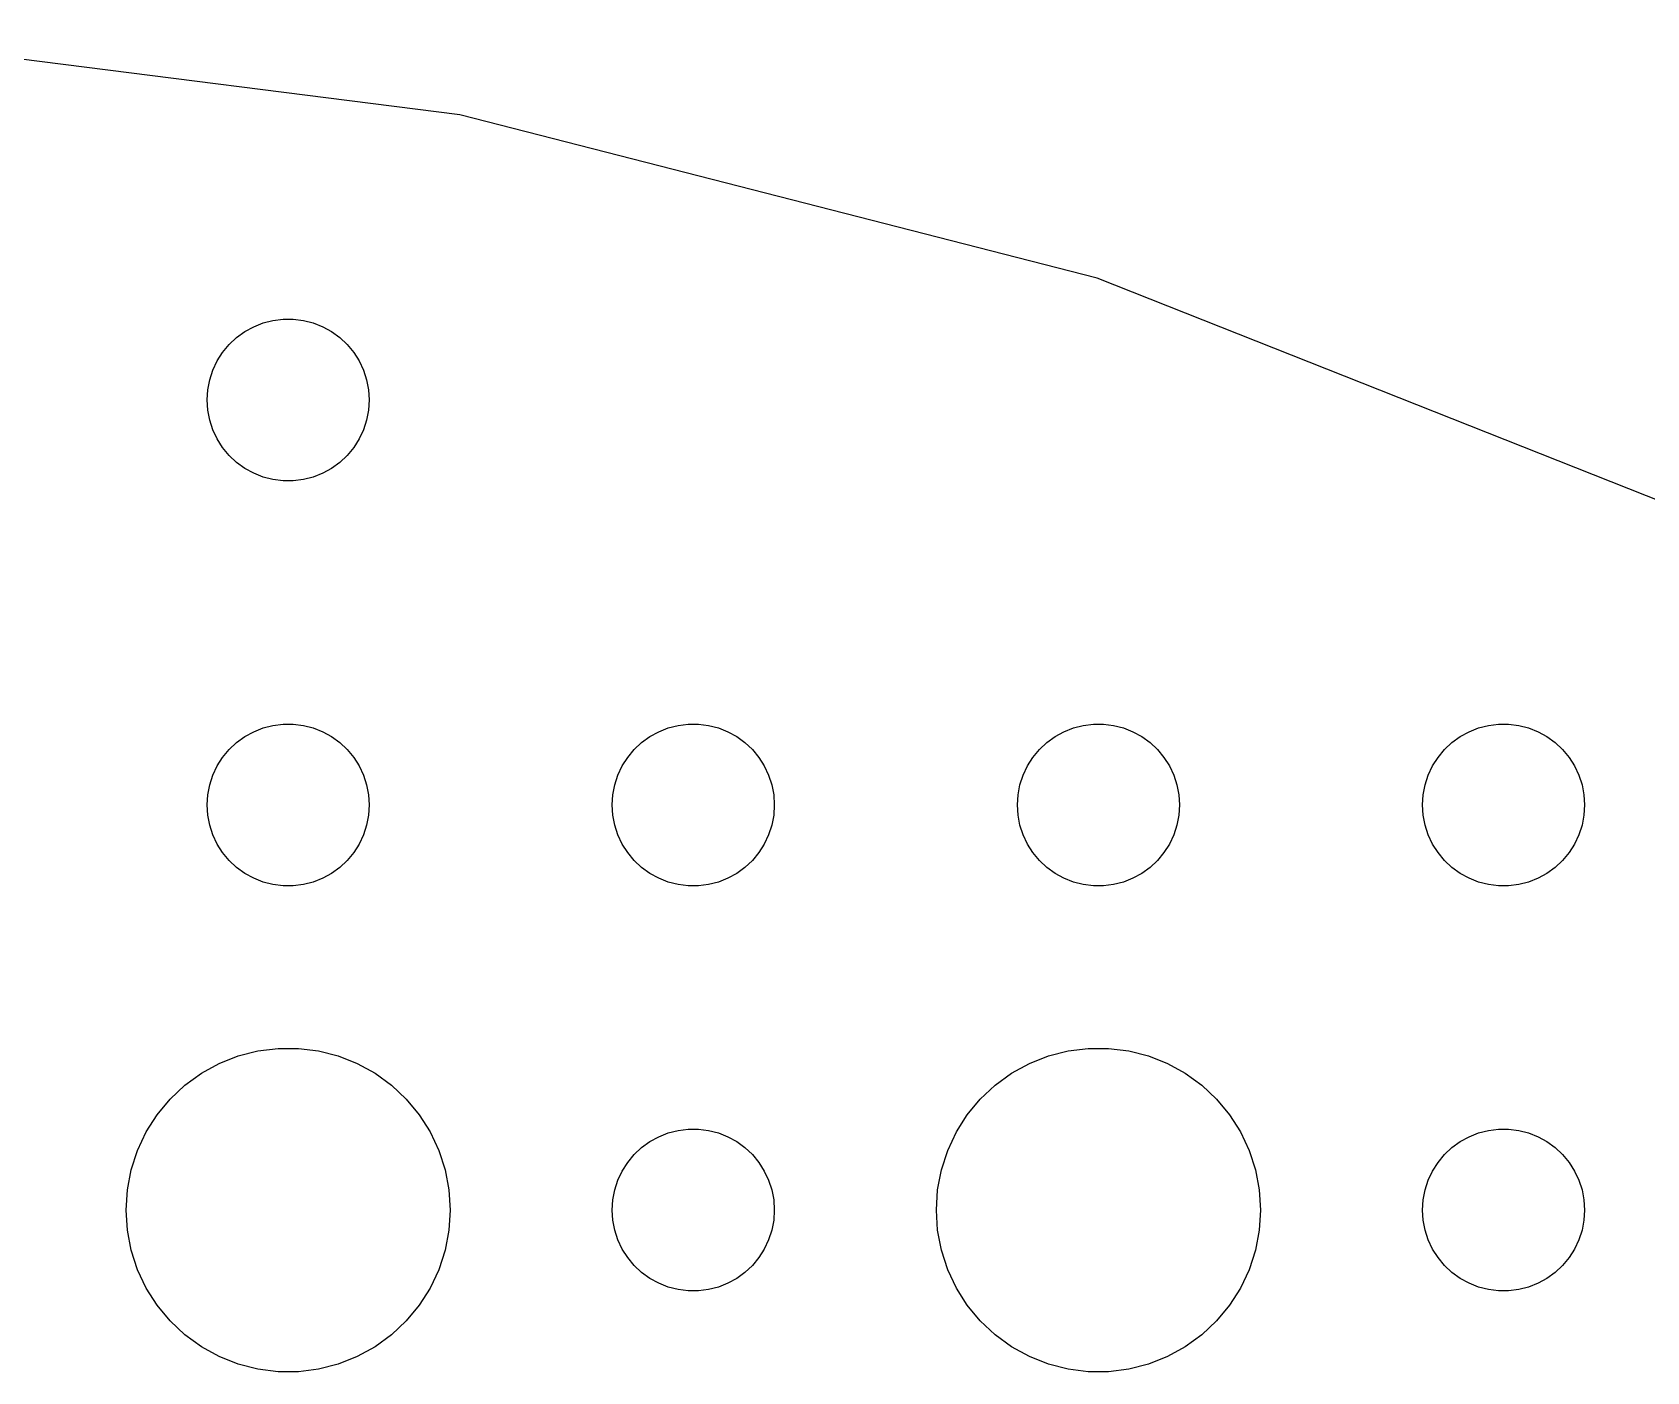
# Model space of a CAD drawing. Header units: metres. Extents: x -97 to 97, y -97 to 97.
# Drawn here: x 10.26 to 40.15, y 72.01 to 96.81 of the extents above; entities that cross this region are included whole.
import ezdxf

# ---------------------------------------------------------------- set-up
doc = ezdxf.new("R2010")
doc.units = ezdxf.units.M

msp = doc.modelspace()

# ---------------------------------------------------------------- linework, layer by layer
for p, q in [((18.176, 95.2819), (6.09067, 96.8086)), ((29.9746, 92.2525), (18.176, 95.2819)), ((41.3006, 87.7682), (29.9746, 92.2525)), ((14.5365, 91.4266), (14.7189, 91.4734)), ((14.7189, 91.4734), (14.9058, 91.497)), ((14.9058, 91.497), (15.0942, 91.497)), ((15.0942, 91.497), (15.2811, 91.4734)), ((15.2811, 91.4734), (15.4635, 91.4266)), ((14.0439, 91.1558), (14.1963, 91.2665)), ((14.1963, 91.2665), (14.3613, 91.3572)), ((14.3613, 91.3572), (14.5365, 91.4266)), ((15.4635, 91.4266), (15.6387, 91.3572)), ((15.6387, 91.3572), (15.8037, 91.2665)), ((15.8037, 91.2665), (15.9561, 91.1558)), ((13.6855, 90.7226), (13.7865, 90.8817)), ((13.7865, 90.8817), (13.9065, 91.0268)), ((13.9065, 91.0268), (14.0439, 91.1558)), ((15.9561, 91.1558), (16.0934, 91.0268)), ((16.0934, 91.0268), (16.2135, 90.8817)), ((16.2135, 90.8817), (16.3145, 90.7226)), ((13.6053, 90.5522), (13.6855, 90.7226)), ((16.3145, 90.7226), (16.3947, 90.5522)), ((13.5118, 90.188), (13.5471, 90.373)), ((13.5471, 90.373), (13.6053, 90.5522)), ((16.3947, 90.5522), (16.4529, 90.373)), ((16.4529, 90.373), (16.4882, 90.188)), ((13.5, 90), (13.5118, 90.188)), ((13.5118, 89.812), (13.5, 90)), ((16.4882, 90.188), (16.5, 90)), ((16.5, 90), (16.4882, 89.812)), ((13.5471, 89.627), (13.5118, 89.812)), ((16.4882, 89.812), (16.4529, 89.627)), ((13.6053, 89.4478), (13.5471, 89.627)), ((13.6855, 89.2774), (13.6053, 89.4478)), ((16.3947, 89.4478), (16.3145, 89.2774)), ((16.4529, 89.627), (16.3947, 89.4478)), ((13.7865, 89.1183), (13.6855, 89.2774)), ((13.9065, 88.9732), (13.7865, 89.1183)), ((16.2135, 89.1183), (16.0934, 88.9732)), ((16.3145, 89.2774), (16.2135, 89.1183)), ((14.0439, 88.8442), (13.9065, 88.9732)), ((14.1963, 88.7335), (14.0439, 88.8442)), ((15.9561, 88.8442), (15.8037, 88.7335)), ((16.0934, 88.9732), (15.9561, 88.8442)), ((14.3613, 88.6428), (14.1963, 88.7335)), ((14.5365, 88.5734), (14.3613, 88.6428)), ((14.7189, 88.5266), (14.5365, 88.5734)), ((14.9058, 88.503), (14.7189, 88.5266)), ((15.0942, 88.503), (14.9058, 88.503)), ((15.2811, 88.5266), (15.0942, 88.503)), ((15.4635, 88.5734), (15.2811, 88.5266)), ((15.6387, 88.6428), (15.4635, 88.5734)), ((15.8037, 88.7335), (15.6387, 88.6428)), ((14.7189, 83.9734), (14.9058, 83.997)), ((14.9058, 83.997), (15.0942, 83.997)), ((15.0942, 83.997), (15.2811, 83.9734)), ((22.2189, 83.9734), (22.4058, 83.997)), ((22.4058, 83.997), (22.5942, 83.997)), ((22.5942, 83.997), (22.7811, 83.9734)), ((29.7189, 83.9734), (29.9058, 83.997)), ((29.9058, 83.997), (30.0942, 83.997)), ((30.0942, 83.997), (30.2811, 83.9734)), ((37.2189, 83.9734), (37.4058, 83.997)), ((37.4058, 83.997), (37.5942, 83.997)), ((37.5942, 83.997), (37.7811, 83.9734)), ((14.0439, 83.6558), (14.1963, 83.7665)), ((14.1963, 83.7665), (14.3613, 83.8572)), ((14.3613, 83.8572), (14.5365, 83.9266)), ((14.5365, 83.9266), (14.7189, 83.9734)), ((15.2811, 83.9734), (15.4635, 83.9266)), ((15.4635, 83.9266), (15.6387, 83.8572)), ((15.6387, 83.8572), (15.8037, 83.7665)), ((15.8037, 83.7665), (15.9561, 83.6558)), ((21.5439, 83.6558), (21.6963, 83.7665)), ((21.6963, 83.7665), (21.8613, 83.8572)), ((21.8613, 83.8572), (22.0365, 83.9266)), ((22.0365, 83.9266), (22.2189, 83.9734)), ((22.7811, 83.9734), (22.9635, 83.9266)), ((22.9635, 83.9266), (23.1387, 83.8572)), ((23.1387, 83.8572), (23.3037, 83.7665)), ((23.3037, 83.7665), (23.4561, 83.6558)), ((29.0439, 83.6558), (29.1963, 83.7665)), ((29.1963, 83.7665), (29.3613, 83.8572)), ((29.3613, 83.8572), (29.5365, 83.9266)), ((29.5365, 83.9266), (29.7189, 83.9734)), ((30.2811, 83.9734), (30.4635, 83.9266)), ((30.4635, 83.9266), (30.6387, 83.8572)), ((30.6387, 83.8572), (30.8037, 83.7665)), ((30.8037, 83.7665), (30.9561, 83.6558)), ((36.5439, 83.6558), (36.6963, 83.7665)), ((36.6963, 83.7665), (36.8613, 83.8572)), ((36.8613, 83.8572), (37.0365, 83.9266)), ((37.0365, 83.9266), (37.2189, 83.9734)), ((37.7811, 83.9734), (37.9635, 83.9266)), ((37.9635, 83.9266), (38.1387, 83.8572)), ((38.1387, 83.8572), (38.3037, 83.7665)), ((38.3037, 83.7665), (38.4561, 83.6558)), ((13.7865, 83.3817), (13.9065, 83.5268)), ((13.9065, 83.5268), (14.0439, 83.6558)), ((15.9561, 83.6558), (16.0934, 83.5268)), ((16.0934, 83.5268), (16.2135, 83.3817)), ((21.2865, 83.3817), (21.4065, 83.5268)), ((21.4065, 83.5268), (21.5439, 83.6558)), ((23.4561, 83.6558), (23.5934, 83.5268)), ((23.5934, 83.5268), (23.7135, 83.3817)), ((28.7865, 83.3817), (28.9065, 83.5268)), ((28.9065, 83.5268), (29.0439, 83.6558)), ((30.9561, 83.6558), (31.0934, 83.5268)), ((31.0934, 83.5268), (31.2135, 83.3817)), ((36.2865, 83.3817), (36.4065, 83.5268)), ((36.4065, 83.5268), (36.5439, 83.6558)), ((38.4561, 83.6558), (38.5934, 83.5268)), ((38.5934, 83.5268), (38.7135, 83.3817)), ((13.6053, 83.0522), (13.6855, 83.2226)), ((13.6855, 83.2226), (13.7865, 83.3817)), ((16.2135, 83.3817), (16.3145, 83.2226)), ((16.3145, 83.2226), (16.3947, 83.0522)), ((21.1053, 83.0522), (21.1855, 83.2226)), ((21.1855, 83.2226), (21.2865, 83.3817)), ((23.7135, 83.3817), (23.8145, 83.2226)), ((23.8145, 83.2226), (23.8947, 83.0522)), ((28.6053, 83.0522), (28.6855, 83.2226)), ((28.6855, 83.2226), (28.7865, 83.3817)), ((31.2135, 83.3817), (31.3145, 83.2226)), ((31.3145, 83.2226), (31.3947, 83.0522)), ((36.1053, 83.0522), (36.1855, 83.2226)), ((36.1855, 83.2226), (36.2865, 83.3817)), ((38.7135, 83.3817), (38.8145, 83.2226)), ((38.8145, 83.2226), (38.8947, 83.0522)), ((13.5118, 82.688), (13.5471, 82.873)), ((13.5471, 82.873), (13.6053, 83.0522)), ((16.3947, 83.0522), (16.4529, 82.873)), ((16.4529, 82.873), (16.4882, 82.688)), ((21.0118, 82.688), (21.0471, 82.873)), ((21.0471, 82.873), (21.1053, 83.0522)), ((23.8947, 83.0522), (23.9529, 82.873)), ((23.9529, 82.873), (23.9882, 82.688)), ((28.5118, 82.688), (28.5471, 82.873)), ((28.5471, 82.873), (28.6053, 83.0522)), ((31.3947, 83.0522), (31.4529, 82.873)), ((31.4529, 82.873), (31.4882, 82.688)), ((36.0118, 82.688), (36.0471, 82.873)), ((36.0471, 82.873), (36.1053, 83.0522)), ((38.8947, 83.0522), (38.9529, 82.873)), ((38.9529, 82.873), (38.9882, 82.688)), ((13.5, 82.5), (13.5118, 82.688)), ((13.5118, 82.312), (13.5, 82.5)), ((16.4882, 82.688), (16.5, 82.5)), ((16.5, 82.5), (16.4882, 82.312)), ((21, 82.5), (21.0118, 82.688)), ((21.0118, 82.312), (21, 82.5)), ((23.9882, 82.688), (24, 82.5)), ((24, 82.5), (23.9882, 82.312)), ((28.5, 82.5), (28.5118, 82.688)), ((28.5118, 82.312), (28.5, 82.5)), ((31.4882, 82.688), (31.5, 82.5)), ((31.5, 82.5), (31.4882, 82.312)), ((36, 82.5), (36.0118, 82.688)), ((36.0118, 82.312), (36, 82.5)), ((38.9882, 82.688), (39, 82.5)), ((39, 82.5), (38.9882, 82.312)), ((13.5471, 82.127), (13.5118, 82.312)), ((16.4882, 82.312), (16.4529, 82.127)), ((21.0471, 82.127), (21.0118, 82.312)), ((23.9882, 82.312), (23.9529, 82.127)), ((28.5471, 82.127), (28.5118, 82.312)), ((31.4882, 82.312), (31.4529, 82.127)), ((36.0471, 82.127), (36.0118, 82.312)), ((38.9882, 82.312), (38.9529, 82.127)), ((13.6053, 81.9478), (13.5471, 82.127)), ((13.6855, 81.7774), (13.6053, 81.9478)), ((16.3947, 81.9478), (16.3145, 81.7774)), ((16.4529, 82.127), (16.3947, 81.9478)), ((21.1053, 81.9478), (21.0471, 82.127)), ((21.1855, 81.7774), (21.1053, 81.9478)), ((23.8947, 81.9478), (23.8145, 81.7774)), ((23.9529, 82.127), (23.8947, 81.9478)), ((28.6053, 81.9478), (28.5471, 82.127)), ((28.6855, 81.7774), (28.6053, 81.9478)), ((31.3947, 81.9478), (31.3145, 81.7774)), ((31.4529, 82.127), (31.3947, 81.9478)), ((36.1053, 81.9478), (36.0471, 82.127)), ((36.1855, 81.7774), (36.1053, 81.9478)), ((38.8947, 81.9478), (38.8145, 81.7774)), ((38.9529, 82.127), (38.8947, 81.9478)), ((13.7865, 81.6183), (13.6855, 81.7774)), ((13.9065, 81.4732), (13.7865, 81.6183)), ((16.2135, 81.6183), (16.0934, 81.4732)), ((16.3145, 81.7774), (16.2135, 81.6183)), ((21.2865, 81.6183), (21.1855, 81.7774)), ((21.4065, 81.4732), (21.2865, 81.6183)), ((23.7135, 81.6183), (23.5934, 81.4732)), ((23.8145, 81.7774), (23.7135, 81.6183)), ((28.7865, 81.6183), (28.6855, 81.7774)), ((28.9065, 81.4732), (28.7865, 81.6183)), ((31.2135, 81.6183), (31.0934, 81.4732)), ((31.3145, 81.7774), (31.2135, 81.6183)), ((36.2865, 81.6183), (36.1855, 81.7774)), ((36.4065, 81.4732), (36.2865, 81.6183)), ((38.7135, 81.6183), (38.5934, 81.4732)), ((38.8145, 81.7774), (38.7135, 81.6183)), ((14.0439, 81.3442), (13.9065, 81.4732)), ((14.1963, 81.2335), (14.0439, 81.3442)), ((15.9561, 81.3442), (15.8037, 81.2335)), ((16.0934, 81.4732), (15.9561, 81.3442)), ((21.5439, 81.3442), (21.4065, 81.4732)), ((21.6963, 81.2335), (21.5439, 81.3442)), ((23.4561, 81.3442), (23.3037, 81.2335)), ((23.5934, 81.4732), (23.4561, 81.3442)), ((29.0439, 81.3442), (28.9065, 81.4732)), ((29.1963, 81.2335), (29.0439, 81.3442)), ((30.9561, 81.3442), (30.8037, 81.2335)), ((31.0934, 81.4732), (30.9561, 81.3442)), ((36.5439, 81.3442), (36.4065, 81.4732)), ((36.6963, 81.2335), (36.5439, 81.3442)), ((38.4561, 81.3442), (38.3037, 81.2335)), ((38.5934, 81.4732), (38.4561, 81.3442)), ((14.3613, 81.1428), (14.1963, 81.2335)), ((14.5365, 81.0734), (14.3613, 81.1428)), ((14.7189, 81.0266), (14.5365, 81.0734)), ((14.9058, 81.003), (14.7189, 81.0266)), ((15.0942, 81.003), (14.9058, 81.003)), ((15.2811, 81.0266), (15.0942, 81.003)), ((15.4635, 81.0734), (15.2811, 81.0266)), ((15.6387, 81.1428), (15.4635, 81.0734)), ((15.8037, 81.2335), (15.6387, 81.1428)), ((21.8613, 81.1428), (21.6963, 81.2335)), ((22.0365, 81.0734), (21.8613, 81.1428)), ((22.2189, 81.0266), (22.0365, 81.0734)), ((22.4058, 81.003), (22.2189, 81.0266)), ((22.5942, 81.003), (22.4058, 81.003)), ((22.7811, 81.0266), (22.5942, 81.003)), ((22.9635, 81.0734), (22.7811, 81.0266)), ((23.1387, 81.1428), (22.9635, 81.0734)), ((23.3037, 81.2335), (23.1387, 81.1428)), ((29.3613, 81.1428), (29.1963, 81.2335)), ((29.5365, 81.0734), (29.3613, 81.1428)), ((29.7189, 81.0266), (29.5365, 81.0734)), ((29.9058, 81.003), (29.7189, 81.0266)), ((30.0942, 81.003), (29.9058, 81.003)), ((30.2811, 81.0266), (30.0942, 81.003)), ((30.4635, 81.0734), (30.2811, 81.0266)), ((30.6387, 81.1428), (30.4635, 81.0734)), ((30.8037, 81.2335), (30.6387, 81.1428)), ((36.8613, 81.1428), (36.6963, 81.2335)), ((37.0365, 81.0734), (36.8613, 81.1428)), ((37.2189, 81.0266), (37.0365, 81.0734)), ((37.4058, 81.003), (37.2189, 81.0266)), ((37.5942, 81.003), (37.4058, 81.003)), ((37.7811, 81.0266), (37.5942, 81.003)), ((37.9635, 81.0734), (37.7811, 81.0266)), ((38.1387, 81.1428), (37.9635, 81.0734)), ((38.3037, 81.2335), (38.1387, 81.1428)), ((13.3925, 77.533), (13.7227, 77.7145)), ((13.7227, 77.7145), (14.0729, 77.8532)), ((14.0729, 77.8532), (14.4379, 77.9469)), ((14.4379, 77.9469), (14.8116, 77.9941)), ((14.8116, 77.9941), (15.1884, 77.9941)), ((15.1884, 77.9941), (15.5621, 77.9469)), ((15.5621, 77.9469), (15.927, 77.8532)), ((15.927, 77.8532), (16.2773, 77.7145)), ((16.2773, 77.7145), (16.6075, 77.533)), ((28.3925, 77.533), (28.7227, 77.7145)), ((28.7227, 77.7145), (29.0729, 77.8532)), ((29.0729, 77.8532), (29.4379, 77.9469)), ((29.4379, 77.9469), (29.8116, 77.9941)), ((29.8116, 77.9941), (30.1884, 77.9941)), ((30.1884, 77.9941), (30.5621, 77.9469)), ((30.5621, 77.9469), (30.927, 77.8532)), ((30.927, 77.8532), (31.2773, 77.7145)), ((31.2773, 77.7145), (31.6075, 77.533)), ((13.0877, 77.3115), (13.3925, 77.533)), ((16.6075, 77.533), (16.9123, 77.3115)), ((28.0877, 77.3115), (28.3925, 77.533)), ((31.6075, 77.533), (31.9123, 77.3115)), ((12.8131, 77.0536), (13.0877, 77.3115)), ((16.9123, 77.3115), (17.1869, 77.0536)), ((27.8131, 77.0536), (28.0877, 77.3115)), ((31.9123, 77.3115), (32.1869, 77.0536)), ((12.5729, 76.7634), (12.8131, 77.0536)), ((17.1869, 77.0536), (17.427, 76.7634)), ((27.5729, 76.7634), (27.8131, 77.0536)), ((32.1869, 77.0536), (32.427, 76.7634)), ((12.3711, 76.4453), (12.5729, 76.7634)), ((17.427, 76.7634), (17.6289, 76.4453)), ((27.3711, 76.4453), (27.5729, 76.7634)), ((32.427, 76.7634), (32.6289, 76.4453)), ((12.2107, 76.1044), (12.3711, 76.4453)), ((17.6289, 76.4453), (17.7893, 76.1044)), ((21.5439, 76.1558), (21.6963, 76.2665)), ((21.6963, 76.2665), (21.8613, 76.3572)), ((21.8613, 76.3572), (22.0365, 76.4266)), ((22.0365, 76.4266), (22.2189, 76.4734)), ((22.2189, 76.4734), (22.4058, 76.497)), ((22.4058, 76.497), (22.5942, 76.497)), ((22.5942, 76.497), (22.7811, 76.4734)), ((22.7811, 76.4734), (22.9635, 76.4266)), ((22.9635, 76.4266), (23.1387, 76.3572)), ((23.1387, 76.3572), (23.3037, 76.2665)), ((23.3037, 76.2665), (23.4561, 76.1558)), ((27.2107, 76.1044), (27.3711, 76.4453)), ((32.6289, 76.4453), (32.7893, 76.1044)), ((36.5439, 76.1558), (36.6963, 76.2665)), ((36.6963, 76.2665), (36.8613, 76.3572)), ((36.8613, 76.3572), (37.0365, 76.4266)), ((37.0365, 76.4266), (37.2189, 76.4734)), ((37.2189, 76.4734), (37.4058, 76.497)), ((37.4058, 76.497), (37.5942, 76.497)), ((37.5942, 76.497), (37.7811, 76.4734)), ((37.7811, 76.4734), (37.9635, 76.4266)), ((37.9635, 76.4266), (38.1387, 76.3572)), ((38.1387, 76.3572), (38.3037, 76.2665)), ((38.3037, 76.2665), (38.4561, 76.1558)), ((12.0942, 75.7461), (12.2107, 76.1044)), ((17.7893, 76.1044), (17.9057, 75.7461)), ((21.2865, 75.8817), (21.4065, 76.0268)), ((21.4065, 76.0268), (21.5439, 76.1558)), ((23.4561, 76.1558), (23.5934, 76.0268)), ((23.5934, 76.0268), (23.7135, 75.8817)), ((27.0942, 75.7461), (27.2107, 76.1044)), ((32.7893, 76.1044), (32.9057, 75.7461)), ((36.2865, 75.8817), (36.4065, 76.0268)), ((36.4065, 76.0268), (36.5439, 76.1558)), ((38.4561, 76.1558), (38.5934, 76.0268)), ((38.5934, 76.0268), (38.7135, 75.8817)), ((12.0237, 75.376), (12.0942, 75.7461)), ((17.9057, 75.7461), (17.9763, 75.376)), ((21.1053, 75.5522), (21.1855, 75.7226)), ((21.1855, 75.7226), (21.2865, 75.8817)), ((23.7135, 75.8817), (23.8145, 75.7226)), ((23.8145, 75.7226), (23.8947, 75.5522)), ((27.0237, 75.376), (27.0942, 75.7461)), ((32.9057, 75.7461), (32.9763, 75.376)), ((36.1053, 75.5522), (36.1855, 75.7226)), ((36.1855, 75.7226), (36.2865, 75.8817)), ((38.7135, 75.8817), (38.8145, 75.7226)), ((38.8145, 75.7226), (38.8947, 75.5522)), ((12, 75), (12.0237, 75.376)), ((17.9763, 75.376), (18, 75)), ((21.0118, 75.188), (21.0471, 75.373)), ((21.0471, 75.373), (21.1053, 75.5522)), ((23.8947, 75.5522), (23.9529, 75.373)), ((23.9529, 75.373), (23.9882, 75.188)), ((27, 75), (27.0237, 75.376)), ((32.9763, 75.376), (33, 75)), ((36.0118, 75.188), (36.0471, 75.373)), ((36.0471, 75.373), (36.1053, 75.5522)), ((38.8947, 75.5522), (38.9529, 75.373)), ((38.9529, 75.373), (38.9882, 75.188)), ((21, 75), (21.0118, 75.188)), ((23.9882, 75.188), (24, 75)), ((36, 75), (36.0118, 75.188)), ((38.9882, 75.188), (39, 75)), ((12.0237, 74.624), (12, 75)), ((18, 75), (17.9763, 74.624)), ((21.0118, 74.812), (21, 75)), ((21.0471, 74.627), (21.0118, 74.812)), ((23.9882, 74.812), (23.9529, 74.627)), ((24, 75), (23.9882, 74.812)), ((27.0237, 74.624), (27, 75)), ((33, 75), (32.9763, 74.624)), ((36.0118, 74.812), (36, 75)), ((36.0471, 74.627), (36.0118, 74.812)), ((38.9882, 74.812), (38.9529, 74.627)), ((39, 75), (38.9882, 74.812)), ((12.0942, 74.2539), (12.0237, 74.624)), ((17.9763, 74.624), (17.9057, 74.2539)), ((21.1053, 74.4478), (21.0471, 74.627)), ((21.1855, 74.2774), (21.1053, 74.4478)), ((23.8947, 74.4478), (23.8145, 74.2774)), ((23.9529, 74.627), (23.8947, 74.4478)), ((27.0942, 74.2539), (27.0237, 74.624)), ((32.9763, 74.624), (32.9057, 74.2539)), ((36.1053, 74.4478), (36.0471, 74.627)), ((36.1855, 74.2774), (36.1053, 74.4478)), ((38.8947, 74.4478), (38.8145, 74.2774)), ((38.9529, 74.627), (38.8947, 74.4478)), ((12.2107, 73.8956), (12.0942, 74.2539)), ((17.9057, 74.2539), (17.7893, 73.8956)), ((21.2865, 74.1183), (21.1855, 74.2774)), ((23.8145, 74.2774), (23.7135, 74.1183)), ((27.2107, 73.8956), (27.0942, 74.2539)), ((32.9057, 74.2539), (32.7893, 73.8956)), ((36.2865, 74.1183), (36.1855, 74.2774)), ((38.8145, 74.2774), (38.7135, 74.1183)), ((12.3711, 73.5547), (12.2107, 73.8956)), ((17.7893, 73.8956), (17.6289, 73.5547)), ((21.4065, 73.9732), (21.2865, 74.1183)), ((21.5439, 73.8442), (21.4065, 73.9732)), ((21.6963, 73.7335), (21.5439, 73.8442)), ((23.4561, 73.8442), (23.3037, 73.7335)), ((23.5934, 73.9732), (23.4561, 73.8442)), ((23.7135, 74.1183), (23.5934, 73.9732)), ((27.3711, 73.5547), (27.2107, 73.8956)), ((32.7893, 73.8956), (32.6289, 73.5547)), ((36.4065, 73.9732), (36.2865, 74.1183)), ((36.5439, 73.8442), (36.4065, 73.9732)), ((36.6963, 73.7335), (36.5439, 73.8442)), ((38.4561, 73.8442), (38.3037, 73.7335)), ((38.5934, 73.9732), (38.4561, 73.8442)), ((38.7135, 74.1183), (38.5934, 73.9732)), ((12.5729, 73.2366), (12.3711, 73.5547)), ((17.6289, 73.5547), (17.427, 73.2366)), ((21.8613, 73.6428), (21.6963, 73.7335)), ((22.0365, 73.5734), (21.8613, 73.6428)), ((22.2189, 73.5266), (22.0365, 73.5734)), ((22.4058, 73.503), (22.2189, 73.5266)), ((22.7811, 73.5266), (22.5942, 73.503)), ((22.9635, 73.5734), (22.7811, 73.5266)), ((23.1387, 73.6428), (22.9635, 73.5734)), ((23.3037, 73.7335), (23.1387, 73.6428)), ((27.5729, 73.2366), (27.3711, 73.5547)), ((32.6289, 73.5547), (32.427, 73.2366)), ((36.8613, 73.6428), (36.6963, 73.7335)), ((37.0365, 73.5734), (36.8613, 73.6428)), ((37.2189, 73.5266), (37.0365, 73.5734)), ((37.4058, 73.503), (37.2189, 73.5266)), ((37.7811, 73.5266), (37.5942, 73.503)), ((37.9635, 73.5734), (37.7811, 73.5266)), ((38.1387, 73.6428), (37.9635, 73.5734)), ((38.3037, 73.7335), (38.1387, 73.6428)), ((12.8131, 72.9464), (12.5729, 73.2366)), ((17.427, 73.2366), (17.1869, 72.9464)), ((22.5942, 73.503), (22.4058, 73.503)), ((27.8131, 72.9464), (27.5729, 73.2366)), ((32.427, 73.2366), (32.1869, 72.9464)), ((37.5942, 73.503), (37.4058, 73.503)), ((13.0877, 72.6885), (12.8131, 72.9464)), ((17.1869, 72.9464), (16.9123, 72.6885)), ((28.0877, 72.6885), (27.8131, 72.9464)), ((32.1869, 72.9464), (31.9123, 72.6885)), ((13.3925, 72.467), (13.0877, 72.6885)), ((16.9123, 72.6885), (16.6075, 72.467)), ((28.3925, 72.467), (28.0877, 72.6885)), ((31.9123, 72.6885), (31.6075, 72.467)), ((13.7227, 72.2855), (13.3925, 72.467)), ((16.6075, 72.467), (16.2773, 72.2855)), ((28.7227, 72.2855), (28.3925, 72.467)), ((31.6075, 72.467), (31.2773, 72.2855)), ((14.0729, 72.1468), (13.7227, 72.2855)), ((14.4379, 72.0531), (14.0729, 72.1468)), ((14.8116, 72.0059), (14.4379, 72.0531)), ((15.5621, 72.0531), (15.1884, 72.0059)), ((15.927, 72.1468), (15.5621, 72.0531)), ((16.2773, 72.2855), (15.927, 72.1468)), ((29.0729, 72.1468), (28.7227, 72.2855)), ((29.4379, 72.0531), (29.0729, 72.1468)), ((29.8116, 72.0059), (29.4379, 72.0531)), ((30.5621, 72.0531), (30.1884, 72.0059)), ((30.927, 72.1468), (30.5621, 72.0531)), ((31.2773, 72.2855), (30.927, 72.1468)), ((15.1884, 72.0059), (14.8116, 72.0059)), ((30.1884, 72.0059), (29.8116, 72.0059))]:
    msp.add_line(p, q)

doc.saveas('drawing.dxf')
